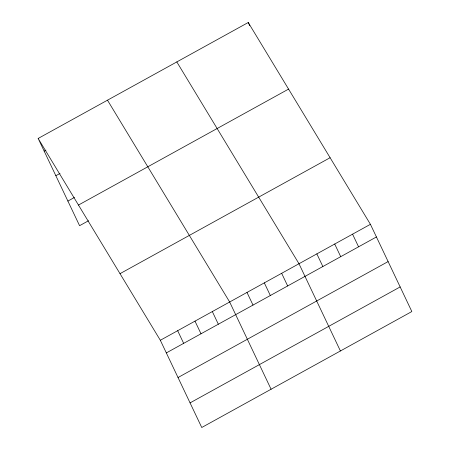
<?xml version="1.0" encoding="UTF-8"?>
<svg xmlns="http://www.w3.org/2000/svg" width="450" height="450" viewBox="0 0 450 450"><rect width="100%" height="100%" fill="white"/><g stroke="black" fill="none" stroke-linecap="round" stroke-linejoin="round"><path stroke-width="0.67" d="M38.154 138.454L248.248 22.5L370.423 224.314L411.846 311.546L201.752 427.5L160.329 340.267L38.154 138.454L79.577 225.686L88.543 220.742M44.156 151.099L45.951 150.109M55.845 175.714L60.03 173.407M67.888 201.077L74.464 197.443M78.474 205.054L288.568 89.1M120.015 273.668L330.103 157.714M160.329 340.267L370.423 224.314M166.337 352.912L376.431 236.959M178.026 377.527L388.119 261.574M190.063 402.885L400.157 286.931M176.816 61.926L298.991 263.734L340.414 350.972M107.483 100.187L229.663 302.001L271.086 389.233M352.564 234.169L358.571 246.814M248.248 22.5L249.75 25.661M334.71 244.024L340.712 256.669M316.851 253.879L322.858 266.524M281.661 273.302L287.662 285.947M264.324 282.87L270.332 295.515M246.994 292.433L253.001 305.083M212.327 311.569L218.334 324.214M194.996 321.131L201.004 333.782M177.666 330.699L183.667 343.344"/></g></svg>
